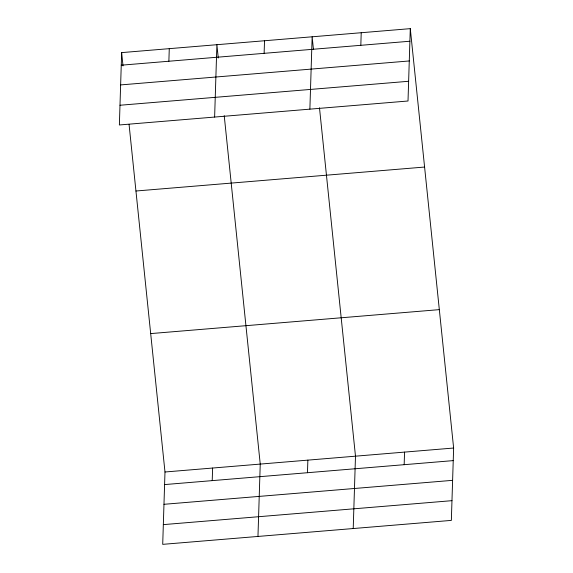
<?xml version="1.0" encoding="UTF-8"?>
<svg xmlns="http://www.w3.org/2000/svg" width="573" height="573" viewBox="0 0 573 573"><rect width="100%" height="100%" fill="white"/><g stroke="black" fill="none" stroke-linecap="round" stroke-linejoin="round"><path stroke-width="0.86" d="M121.648 52.609L119.37 124.971L408.012 101.006L410.289 28.65L121.648 52.609L123.023 65.916M168.877 61.239L169.271 48.655M129.068 124.47L164.988 471.994L162.711 544.35L451.352 520.391L453.63 448.029L410.289 28.65M214.624 117.064L216.895 44.701L218.27 58.009M212.218 480.625L212.612 468.041M264.124 53.332L264.525 40.747M257.965 536.443L260.242 464.087L224.229 115.674M309.878 109.157L312.149 36.794L313.431 49.214M307.472 472.718L307.866 460.133M360.825 45.31L361.219 32.725M353.219 528.535L355.489 456.18L319.483 107.767M404.166 464.689L404.559 452.104M121.247 65.193L409.888 41.235M120.631 84.919L409.272 60.96M119.993 105.246L408.635 81.28M135.944 191.01L424.593 167.044M150.685 333.593L439.326 309.635M164.988 471.994L453.63 448.029M164.594 484.579L453.236 460.613M163.971 504.304L452.613 480.339M163.334 524.624L451.975 500.666"/></g></svg>
